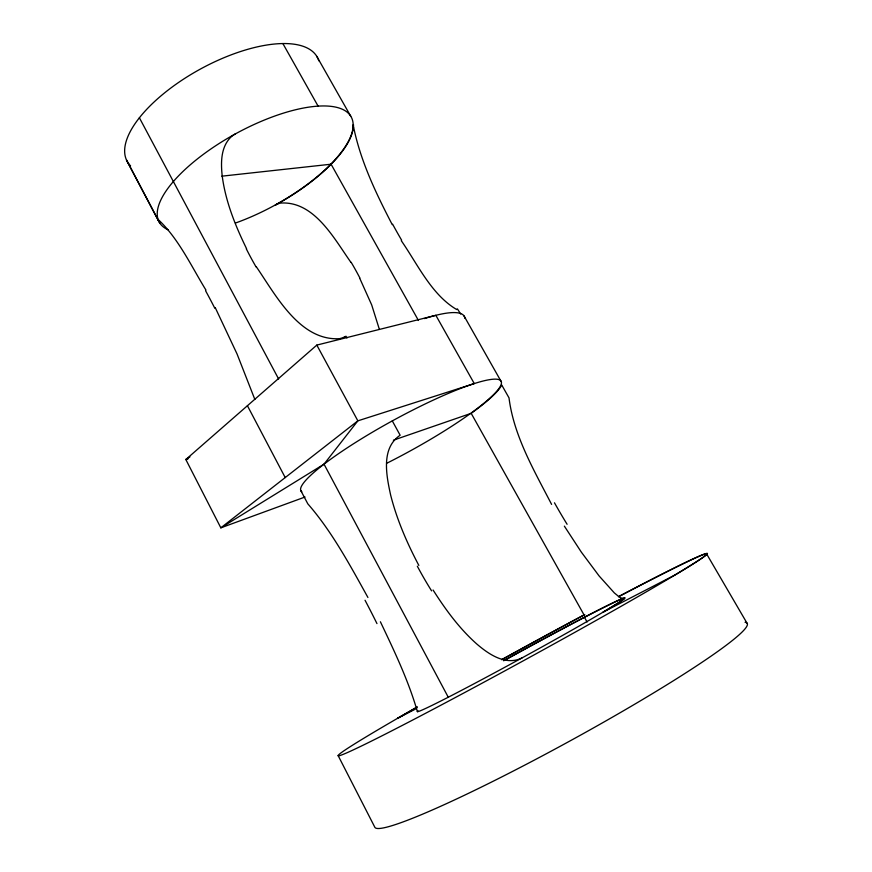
<?xml version="1.0" encoding="UTF-8"?>
<svg xmlns="http://www.w3.org/2000/svg" width="872" height="872" viewBox="0 0 872 872"><rect width="100%" height="100%" fill="white"/><g stroke="black" fill="none" stroke-linecap="round" stroke-linejoin="round"><path stroke-width="1.31" d="M417.405 711.672C408.456 680.531 394.275 650.992 380.388 621.769M158.224 219.559C178.52 238.492 191.371 266.352 205.956 290.103M316.819 345.094L357.858 420.838L220.834 527.833L324.024 464.155L357.858 420.838L474.281 383.593L435.847 315.315L316.819 345.094L185.834 459.522L220.834 527.833L305.037 497.018M189.933 456.884L185.834 459.522L188.112 458.814M235.309 133.939L233.881 134.789A22.269 22.236 -47.1 0 0 230.11 137.896C220.736 147.946 220.834 162.868 222.175 175.708C225.477 201.345 235.309 225.663 246.591 248.738M602.966 612.22L603.751 611.763A117.84 3.161 -28.7 0 0 609.899 604.329A117.84 3.161 -28.7 0 0 503.635 660.78M416.674 708.446L397.621 718.288A209.901 5.679 -28.7 0 1 416.881 707.203M603.359 611.991L675.048 574.953A209.901 5.679 -28.7 0 0 619.469 596.165M276.522 204.462L275.258 205.105A109.425 40.81 -28.6 0 0 353.4 124.554L353.443 125.23M344.451 337.028L345.988 336.243L346.947 337.987M521.979 657.935C505.782 666.034 488.593 654.207 476.581 643.819C459.261 628.407 445.472 609.484 433.079 590.017M393.37 440.197L470.422 413.579M339.709 338.674C299.685 341.214 275.498 294.682 256.314 266.767M622.739 598.443L619.97 597.538L614.346 592.927L599.108 575.956L581.352 552.15L564.358 526.132M221.815 176.177L330.859 164.23M456.612 309.495C431.4 294.583 417.546 264.096 401.273 240.672M351.013 262.483C334.368 239.081 314.312 200.647 280.435 203.078A19.097 16.851 -29.2 0 0 276.511 204.44M706.571 553.84L746.977 623.099M316.819 56.429L350.718 116.205M464.046 315.969L501.324 381.794M460.678 314.007L457.408 308.873A20.895 4.654 52.6 0 1 456.59 309.473M282.899 43.6L318.127 106.188M585.156 616.896L471.174 413.317A114.025 17.451 -28.7 0 0 501.662 384.912L509.008 397.85C513.772 435.935 534.187 470.608 551.595 504.398M584.447 617.311L587.074 621.998M331.098 164.23L418.44 320.46M392.302 420.904L400.139 435.226C380.77 448.284 386.394 475.491 390.602 494.893C396.804 519.538 407.006 543.005 418.854 565.427M392.247 224.649C376.257 193.835 360.877 161.93 353.738 127.737M139.367 117.742L278.637 379.004M324.024 464.155L448.263 697.229M367.919 597.462C350.053 565.241 331.633 531.037 307.794 503.82L300.72 490.413M159.696 222.97L126.484 160.034L158.682 221.107M247.419 405.72L285.209 477.562M338.162 755.664L374.84 827.256A212.256 17.963 -28.7 0 0 579.891 735.499A212.256 17.963 -28.7 0 0 745.059 622.303M215.21 307.576L237.042 353.956L254.853 399.452M359.635 278.059L371.701 304.938L379.266 329.038M567.094 524.279A420.533 282.321 60.5 0 1 554.472 502.795M501.673 659.679A209.901 5.679 -28.7 0 1 584.818 614.531M618.455 596.731A210.065 5.69 -28.7 0 1 664.9 580.981A210.065 5.69 -28.7 0 1 386.994 733.276A210.065 5.69 -28.7 0 1 417.372 706.93M501.934 659.559A210.065 5.69 -28.7 0 1 583.412 615.316M504.866 660.126A117.927 3.161 -28.7 0 1 624.025 598.279A117.927 3.161 -28.7 0 1 518.033 660.093A117.927 3.161 -28.7 0 1 418.048 710.767M431.607 590.889A412.914 401.414 -3.2 0 1 417.328 566.201M301.854 491.852A114.101 17.473 -28.7 0 1 395.005 419.421A114.101 17.473 -28.7 0 1 501.367 383.625A114.101 17.473 -28.7 0 1 386.754 463.272M365.041 600.263A291.303 90.23 63.9 0 1 376.966 623.6M424.49 318.585A112.957 23.391 -28.7 0 1 464.863 318.313M168.361 229.903A109.447 40.755 -28.7 0 1 230.546 136.61A109.447 40.755 -28.7 0 1 353.138 124.064A109.447 40.755 -28.7 0 1 235.44 223.047M130.582 165.865A108.39 45.747 -28.7 0 1 198.282 70.229A108.39 45.747 -28.7 0 1 318.814 60.811M344.44 336.995A22.857 20.765 -29.2 0 1 339.699 338.641M256.074 266.941A389.577 348.909 -60.5 0 1 246.329 248.901M205.65 290.877A273.928 91.168 68.1 0 1 214.828 308.263M158.551 220.66A21.124 1.831 53.4 0 1 158.268 219.624M401.643 240.203A392.683 248.869 78 0 1 392.64 224.213M353.629 127.454A20.754 2.322 73.7 0 1 353.356 125.001M351.187 262.341A269.688 225.903 85.2 0 1 359.831 277.928"/></g></svg>
